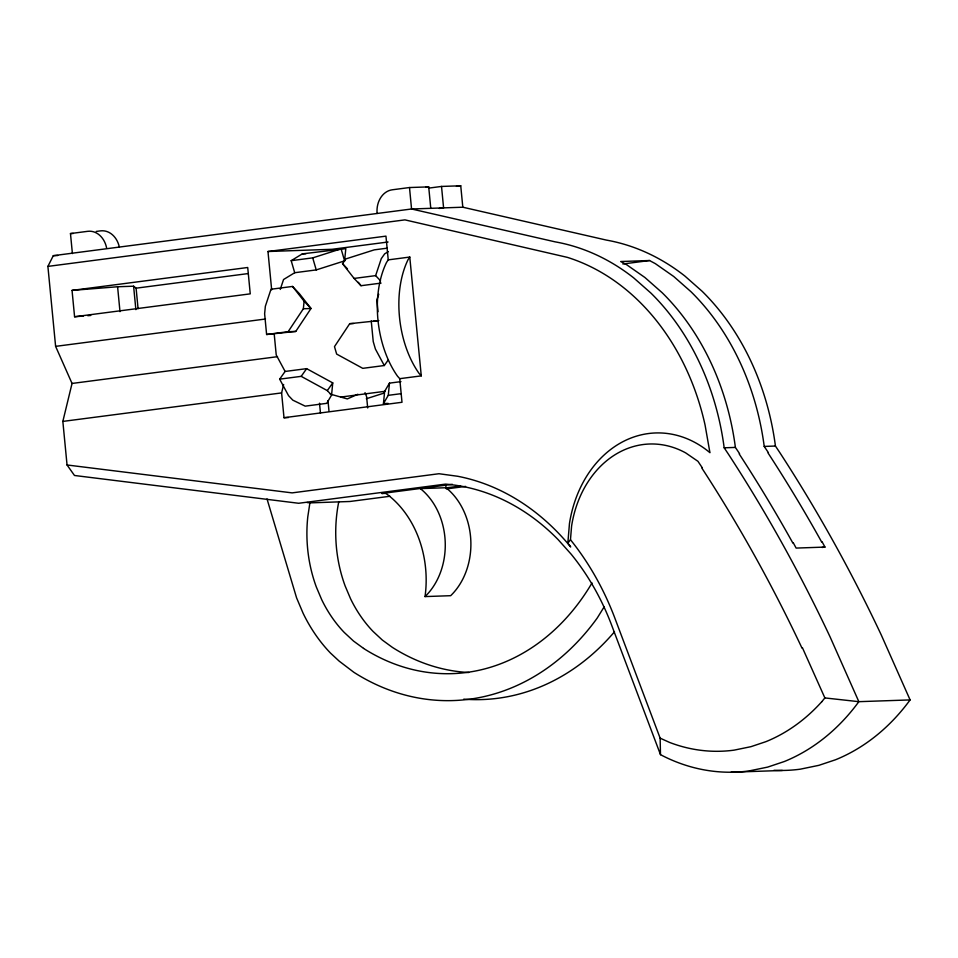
<?xml version="1.0" encoding="UTF-8"?>
<svg xmlns="http://www.w3.org/2000/svg" width="958" height="958" viewBox="0 0 958 958"><rect width="100%" height="100%" fill="white"/><g stroke="black" fill="none" stroke-linecap="round" stroke-linejoin="round"><path stroke-width="1.44" d="M67.048 464.977L292.106 492.879L438.98 473.731L457.673 476.27A252.098 202.713 88 0 1 570.681 546.946L567.843 543.162L569.459 523.559A113.978 91.657 88 0 1 709.926 452.679L705.088 425.124A233.489 187.744 88 0 0 567.387 257.367L404.947 219.873L47.9 266.396L55.612 346.365L72.042 383.451L62.845 421.412L67.048 464.977L74.484 475.479L298.668 503.273L445.494 484.125A241.536 194.223 88 0 1 558.071 539.558L571.172 554.203A241.536 194.223 88 0 1 611.695 625.323L660.493 754.665A219.729 176.691 88 0 0 749.108 770.927L767.645 767.107L784.279 761.538A219.729 176.691 88 0 0 858.847 701.675L910.1 699.915L881.3 635.046A1442.52 1159.946 88 0 0 779.608 452.296L775.429 446.033A244.062 196.246 88 0 0 702.142 291.292L684.922 276.084A244.062 196.246 88 0 0 606.366 240.087L462.81 207.215L411.557 208.988L53.289 255.678L47.9 266.396M567.843 543.162L570.465 539.737L571.603 526.002A103.153 82.951 88 0 1 685.7 452.906L697.951 461.313L702.274 467.779M266.611 334.498L288.142 331.696L303.363 308.751L304.105 301.207L292.537 286.442L271.006 289.244L265.354 306.249L264.624 313.793L266.611 334.498L295.759 331.432L310.991 308.488L299.423 293.723L292.537 286.442M331.564 395.115L332.749 382.901L306.632 368.65L285.113 371.453L279.664 379.152L288.55 395.654L292.813 400.157L305.195 406.144L326.726 403.342L331.564 395.115L327.301 390.613L301.195 376.35L279.664 379.152M294.705 272.719L316.236 269.916L344.605 260.863L345.802 248.661L302.333 253.87L291.184 260.672L294.705 272.719L283.556 279.52L280.251 289.436M388.158 403.402L383.451 403.569L384.637 391.355L389.475 383.128L400.959 381.631M383.451 403.569L388.289 395.331L389.475 383.128M389.954 496.268L349.921 501.489L309.901 502.878L307.781 516.889A127.222 102.302 88 0 0 316.308 586.943L321.708 599.684A127.222 102.302 88 0 0 344.245 632.448L353.538 641.07L363.537 648.362M288.394 417.556L283.999 417.712L281.604 392.912L283.64 384.469M380.554 280.826L375.632 275.629L381.296 258.624L384.661 253.858L388.373 251.595M378.745 294.238L376.865 299.914L378.003 311.745M604.151 606.869L597.241 618.018A252.984 203.431 88 0 1 353.861 672.3L339.144 661.104L330.45 653.033A154.214 124.013 88 0 1 303.135 613.324L296.585 597.864L267.019 498.926M271.665 289.843L267.977 251.511L385.954 236.135L388.241 259.869L386.529 262.444A80.867 47.936 82.6 0 0 397.498 376.159L399.737 378.673L402.001 402.276L283.999 417.712M373.117 321.361L378.853 320.619L349.706 323.684L334.486 346.628L336.653 354.077L362.771 368.339L384.29 365.537L388.182 360.028M388.241 259.869L409.773 257.055L408.072 259.642A80.867 47.936 82.6 0 0 419.029 373.357L421.269 375.871L399.737 378.673M381.08 283.089L360.998 285.712L354.113 278.431L342.545 263.666L345.91 258.899L374.279 249.858L387.2 248.17M301.195 376.35L306.632 368.65M327.301 390.613L332.749 382.901M385.02 390.936L383.344 393.319L366.315 398.744M821.748 701.783L824.874 697.927L858.847 701.675L830.047 636.819A1442.52 1159.946 88 0 0 728.355 454.068L724.176 447.805A244.062 196.246 88 0 0 650.901 293.064L633.669 277.856A244.062 196.258 88 0 0 555.113 241.847L411.557 208.988L409.497 187.54L392.265 189.792A21.567 17.34 88 0 0 377.117 213.478M357.897 394.253L347.323 398.911L330.33 394.121M291.184 260.672L312.715 257.87L341.084 248.829L344.605 260.863M72.401 253.583L70.473 233.56L87.693 231.321A21.567 17.34 88 0 1 106.566 247.739M425.843 187.253L428.705 186.882L430.777 208.329M96.195 231.441L100.506 230.878A21.567 17.34 88 0 1 119.379 247.296M428.609 188.127L441.518 186.439L460.738 185.78L462.81 207.215M456.439 186.331L460.738 185.78M439.279 208.449L443.59 207.886L441.518 186.439M388.074 242.003L332.031 249.296L267.977 251.511M72.042 290.394L247.715 267.498L250.254 293.855L74.58 316.751L72.042 290.394L117.595 286.753L133.605 286.202L136.096 288.178L248.302 273.557M354.113 278.431L375.632 275.629M622.88 264.001L649.512 260.528L655.296 263.618L673.702 276.479L690.934 291.675A244.062 196.246 88 0 1 764.221 446.428L768.4 452.679M55.612 346.365L265.498 319.014M72.042 383.451L277.497 356.675M62.845 421.412L281.604 392.912M340.725 397.079L384.637 391.355M388.289 395.331L401.21 393.654M452.296 484.317L381.799 493.502L386.122 493.358M445.865 487.909L460.559 485.993M446.32 488.927L465.6 486.413M822 547.461L824.958 547.078L822.036 541.689M74.58 316.751L83.394 316.044M87.801 315.697L90.747 315.457M409.497 187.54L428.705 186.882M70.473 233.56L73.323 233.465M53.289 255.678L57.731 255.523M302.333 253.87L305.865 253.75M649.512 260.528L620.676 261.522L626.472 264.612L644.878 277.473L662.11 292.669A244.051 196.246 88 0 1 735.397 447.422L739.576 453.673M303.363 308.751L310.991 308.488L304.105 301.207M349.706 323.684L353.514 323.553M288.142 331.696L295.759 331.432M764.221 446.428L775.429 446.033M446.009 487.73L420.382 488.616A66.15 53.193 88 0 1 425.041 596.583L450.667 595.696A66.15 53.193 88 0 0 446.009 487.73L445.733 484.784M824.958 547.078L796.134 548.084L793.212 542.683M731.098 772.22L782.351 770.46M724.176 447.805L735.397 447.422M307.015 502.519L309.901 502.878M570.465 539.737C589.038 562.813 603.612 588.895 614.246 616.509L660.134 738.151L669.57 742.426A198.294 159.447 88 0 0 734.139 750.138L750.94 746.677L765.921 741.66A198.294 159.447 88 0 0 821.701 701.795M342.545 263.666L347.467 268.863M358.328 282.299L360.998 285.712M384.29 365.537L375.404 349.035L373.237 341.587L371.237 320.882M285.113 371.453L276.227 354.951L274.228 334.234M802.457 647.836L824.874 697.927M365.022 392.648L366.591 396.612L367.692 407.964M312.715 257.87L316.236 269.916M409.773 257.055L421.269 375.871M327.983 400.695L328.965 410.874M319.505 403.21L320.475 413.161M136.096 288.178L138.072 308.68M133.605 286.202L135.868 309.638M117.595 286.753L119.99 311.649M660.493 754.665L660.134 738.151M701.903 468.151A1421.181 1142.044 88 0 1 802.014 648.147M739.241 454.008A1442.52 1160.042 88 0 1 792.841 543.006M592.008 582.955A226.076 181.792 88 0 1 363.525 648.398M614.473 631.813A252.984 203.431 88 0 1 463.792 699.148M468.797 672.504A226.028 181.757 88 0 1 392.373 647.369L382.362 640.076L373.069 631.442A127.222 102.302 88 0 1 350.532 598.69L345.131 585.937A127.222 102.302 88 0 1 338.749 501.872M774.004 770.28A219.729 176.691 88 0 0 800.361 769.166L818.886 765.334L835.532 759.766A219.729 176.691 88 0 0 910.1 699.915M768.065 453.014A1442.52 1160.042 88 0 1 821.665 542M385.511 493.154A98.71 79.37 88 0 1 425.041 596.583"/></g></svg>
